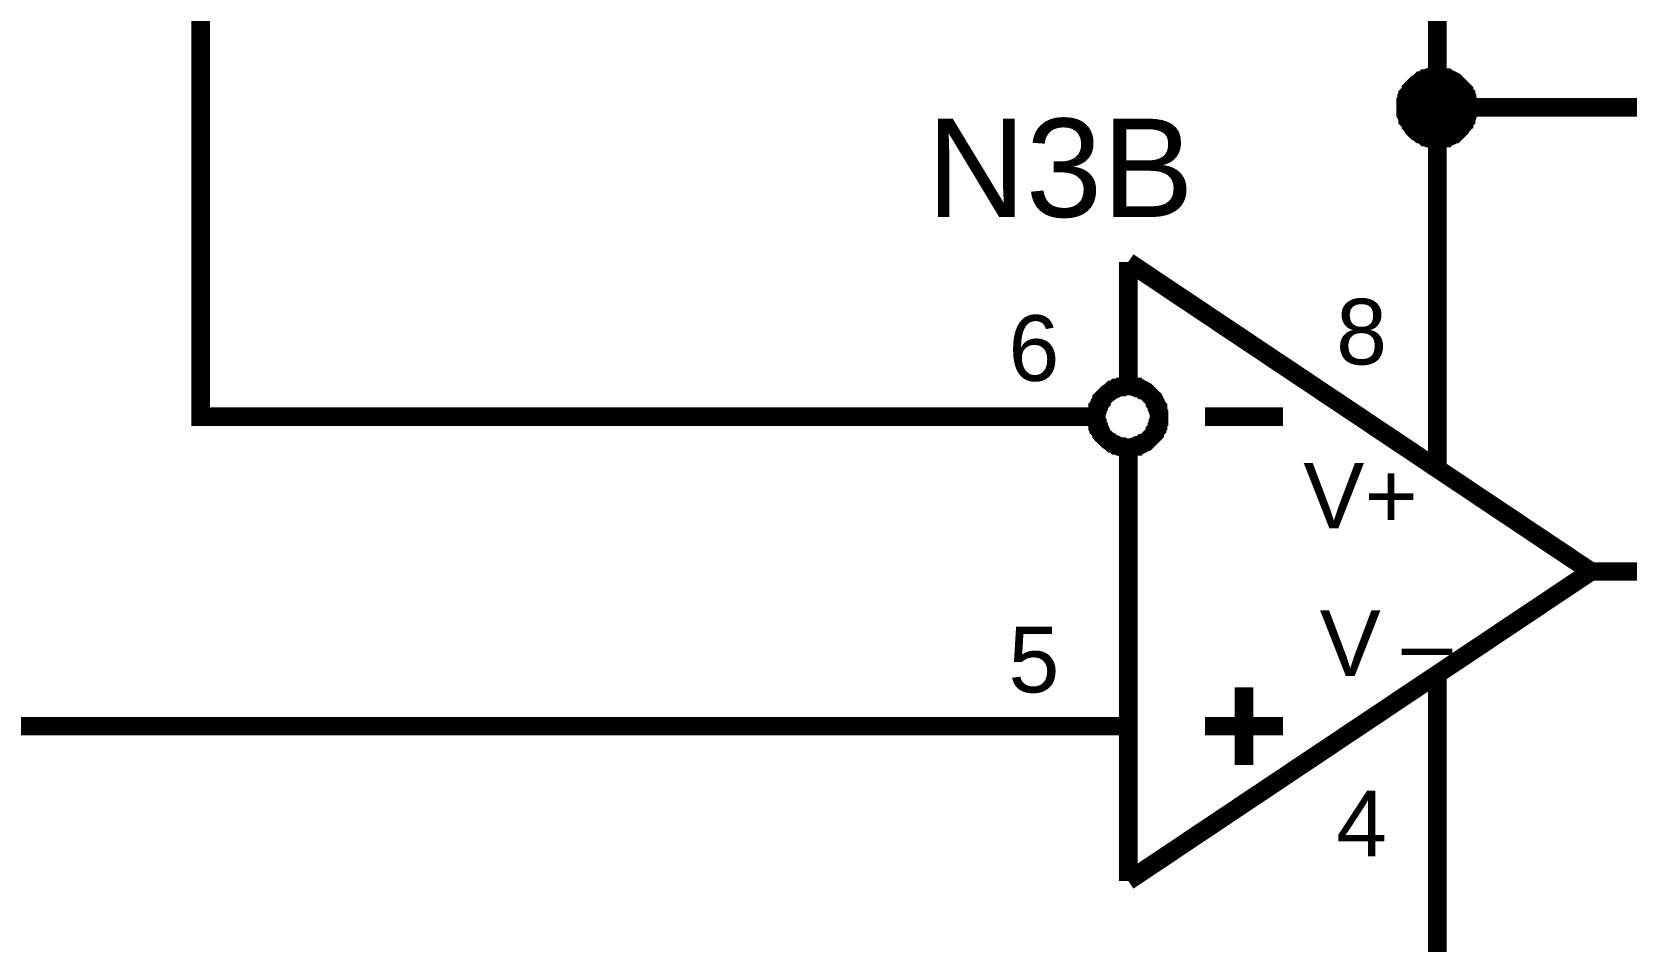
# Model space of a CAD drawing. Header units: millimetres. Extents: x -2024 to 917, y -725 to 13.
# Drawn here: x -1881.66 to -1855.88, y -325.14 to -310.44 of the extents above; entities that cross this region are included whole.
import ezdxf

# ---------------------------------------------------------------- set-up
doc = ezdxf.new("R2010")
doc.units = ezdxf.units.MM
doc.styles.get("Standard").update_dxf_attribs({"font": 'arial.ttf'})

msp = doc.modelspace()

# ---------------------------------------------------------------- linework, layer by layer
at = {"color": 7}
for points, const_width in [([(-1858.934, -271.671), (-1858.934, -311.661), (-1858.934, -314.161)], 0.3), ([(-1866.431, -316.662), (-1878.928, -316.662), (-1878.928, -301.659), (-1876.428, -301.659)], 0.3), ([(-1859.447, -311.661), (-1859.447, -311.628), (-1859.447, -311.611), (-1859.447, -311.578), (-1859.43, -311.562), (-1859.43, -311.528), (-1859.43, -311.512), (-1859.414, -311.495), (-1859.414, -311.462), (-1859.397, -311.446), (-1859.381, -311.429), (-1859.364, -311.396), (-1859.364, -311.379), (-1859.348, -311.363), (-1859.331, -311.346), (-1859.314, -311.33), (-1859.298, -311.313), (-1859.281, -311.297), (-1859.265, -311.28), (-1859.232, -311.263), (-1859.215, -311.247), (-1859.199, -311.23), (-1859.182, -311.23), (-1859.149, -311.214), (-1859.132, -311.197), (-1859.116, -311.197), (-1859.083, -311.181), (-1859.066, -311.181), (-1859.033, -311.181), (-1859.017, -311.164), (-1858.983, -311.164), (-1858.967, -311.164), (-1858.934, -311.164)], 0.3), ([(-1859.447, -311.661), (-1859.447, -311.628), (-1859.447, -311.611), (-1859.447, -311.578), (-1859.43, -311.562), (-1859.43, -311.528), (-1859.43, -311.512), (-1859.414, -311.495), (-1859.414, -311.462), (-1859.397, -311.446), (-1859.381, -311.429), (-1859.364, -311.396), (-1859.364, -311.379), (-1859.348, -311.363), (-1859.331, -311.346), (-1859.314, -311.33), (-1859.298, -311.313), (-1859.281, -311.297), (-1859.265, -311.28), (-1859.232, -311.263), (-1859.215, -311.247), (-1859.199, -311.23), (-1859.182, -311.23), (-1859.149, -311.214), (-1859.132, -311.197), (-1859.116, -311.197), (-1859.083, -311.181), (-1859.066, -311.181), (-1859.033, -311.181), (-1859.017, -311.164), (-1858.983, -311.164), (-1858.967, -311.164), (-1858.934, -311.164)], 0.3), ([(-1859.447, -311.661), (-1859.447, -311.628), (-1859.447, -311.611), (-1859.447, -311.578), (-1859.43, -311.562), (-1859.43, -311.528), (-1859.43, -311.512), (-1859.414, -311.495), (-1859.414, -311.462), (-1859.397, -311.446), (-1859.381, -311.429), (-1859.364, -311.396), (-1859.364, -311.379), (-1859.348, -311.363), (-1859.331, -311.346), (-1859.314, -311.33), (-1859.298, -311.313), (-1859.281, -311.297), (-1859.265, -311.28), (-1859.232, -311.263), (-1859.215, -311.247), (-1859.199, -311.23), (-1859.182, -311.23), (-1859.149, -311.214), (-1859.132, -311.197), (-1859.116, -311.197), (-1859.083, -311.181), (-1859.066, -311.181), (-1859.033, -311.181), (-1859.017, -311.164), (-1858.983, -311.164), (-1858.967, -311.164), (-1858.934, -311.164)], 0.3), ([(-1859.447, -311.661), (-1859.447, -311.628), (-1859.447, -311.611), (-1859.447, -311.578), (-1859.43, -311.562), (-1859.43, -311.528), (-1859.43, -311.512), (-1859.414, -311.495), (-1859.414, -311.462), (-1859.397, -311.446), (-1859.381, -311.429), (-1859.364, -311.396), (-1859.364, -311.379), (-1859.348, -311.363), (-1859.331, -311.346), (-1859.314, -311.33), (-1859.298, -311.313), (-1859.281, -311.297), (-1859.265, -311.28), (-1859.232, -311.263), (-1859.215, -311.247), (-1859.199, -311.23), (-1859.182, -311.23), (-1859.149, -311.214), (-1859.132, -311.197), (-1859.116, -311.197), (-1859.083, -311.181), (-1859.066, -311.181), (-1859.033, -311.181), (-1859.017, -311.164), (-1858.983, -311.164), (-1858.967, -311.164), (-1858.934, -311.164)], 0.3), ([(-1858.934, -311.164), (-1858.934, -311.164)], 0.3), ([(-1858.934, -311.164), (-1858.917, -311.164), (-1858.884, -311.164), (-1858.868, -311.164), (-1858.835, -311.181), (-1858.818, -311.181), (-1858.785, -311.181), (-1858.768, -311.197), (-1858.752, -311.197), (-1858.719, -311.214), (-1858.702, -311.23), (-1858.686, -311.23), (-1858.652, -311.247), (-1858.636, -311.263), (-1858.619, -311.28), (-1858.603, -311.297), (-1858.586, -311.313), (-1858.57, -311.33), (-1858.553, -311.346), (-1858.537, -311.363), (-1858.52, -311.379), (-1858.503, -311.396), (-1858.503, -311.429), (-1858.487, -311.446), (-1858.47, -311.462), (-1858.47, -311.495), (-1858.454, -311.512), (-1858.454, -311.528), (-1858.454, -311.562), (-1858.437, -311.578), (-1858.437, -311.611), (-1858.437, -311.628), (-1858.437, -311.661)], 0.3), ([(-1858.934, -311.164), (-1858.934, -311.164)], 0.3), ([(-1858.934, -311.164), (-1858.917, -311.164), (-1858.884, -311.164), (-1858.868, -311.164), (-1858.835, -311.181), (-1858.818, -311.181), (-1858.785, -311.181), (-1858.768, -311.197), (-1858.752, -311.197), (-1858.719, -311.214), (-1858.702, -311.23), (-1858.686, -311.23), (-1858.652, -311.247), (-1858.636, -311.263), (-1858.619, -311.28), (-1858.603, -311.297), (-1858.586, -311.313), (-1858.57, -311.33), (-1858.553, -311.346), (-1858.537, -311.363), (-1858.52, -311.379), (-1858.503, -311.396), (-1858.503, -311.429), (-1858.487, -311.446), (-1858.47, -311.462), (-1858.47, -311.495), (-1858.454, -311.512), (-1858.454, -311.528), (-1858.454, -311.562), (-1858.437, -311.578), (-1858.437, -311.611), (-1858.437, -311.628), (-1858.437, -311.661)], 0.3), ([(-1858.934, -311.164), (-1858.934, -311.164)], 0.3), ([(-1858.934, -311.164), (-1858.917, -311.164), (-1858.884, -311.164), (-1858.868, -311.164), (-1858.835, -311.181), (-1858.818, -311.181), (-1858.785, -311.181), (-1858.768, -311.197), (-1858.752, -311.197), (-1858.719, -311.214), (-1858.702, -311.23), (-1858.686, -311.23), (-1858.652, -311.247), (-1858.636, -311.263), (-1858.619, -311.28), (-1858.603, -311.297), (-1858.586, -311.313), (-1858.57, -311.33), (-1858.553, -311.346), (-1858.537, -311.363), (-1858.52, -311.379), (-1858.503, -311.396), (-1858.503, -311.429), (-1858.487, -311.446), (-1858.47, -311.462), (-1858.47, -311.495), (-1858.454, -311.512), (-1858.454, -311.528), (-1858.454, -311.562), (-1858.437, -311.578), (-1858.437, -311.611), (-1858.437, -311.628), (-1858.437, -311.661)], 0.3), ([(-1858.934, -311.164), (-1858.934, -311.164)], 0.3), ([(-1858.934, -311.164), (-1858.917, -311.164), (-1858.884, -311.164), (-1858.868, -311.164), (-1858.835, -311.181), (-1858.818, -311.181), (-1858.785, -311.181), (-1858.768, -311.197), (-1858.752, -311.197), (-1858.719, -311.214), (-1858.702, -311.23), (-1858.686, -311.23), (-1858.652, -311.247), (-1858.636, -311.263), (-1858.619, -311.28), (-1858.603, -311.297), (-1858.586, -311.313), (-1858.57, -311.33), (-1858.553, -311.346), (-1858.537, -311.363), (-1858.52, -311.379), (-1858.503, -311.396), (-1858.503, -311.429), (-1858.487, -311.446), (-1858.47, -311.462), (-1858.47, -311.495), (-1858.454, -311.512), (-1858.454, -311.528), (-1858.454, -311.562), (-1858.437, -311.578), (-1858.437, -311.611), (-1858.437, -311.628), (-1858.437, -311.661)], 0.3), ([(-1859.447, -311.661), (-1859.447, -311.628), (-1859.447, -311.611), (-1859.447, -311.578), (-1859.43, -311.562), (-1859.43, -311.528), (-1859.43, -311.512), (-1859.414, -311.495), (-1859.414, -311.462), (-1859.397, -311.446), (-1859.381, -311.429), (-1859.364, -311.396), (-1859.364, -311.379), (-1859.348, -311.363), (-1859.331, -311.346), (-1859.314, -311.33), (-1859.298, -311.313), (-1859.281, -311.297), (-1859.265, -311.28), (-1859.232, -311.263), (-1859.215, -311.247), (-1859.199, -311.23), (-1859.182, -311.23), (-1859.149, -311.214), (-1859.132, -311.197), (-1859.116, -311.197), (-1859.083, -311.181), (-1859.066, -311.181), (-1859.033, -311.181), (-1859.017, -311.164), (-1858.983, -311.164), (-1858.967, -311.164), (-1858.934, -311.164)], 0.0991), ([(-1859.447, -311.661), (-1859.447, -311.628), (-1859.447, -311.611), (-1859.447, -311.578), (-1859.43, -311.562), (-1859.43, -311.528), (-1859.43, -311.512), (-1859.414, -311.495), (-1859.414, -311.462), (-1859.397, -311.446), (-1859.381, -311.429), (-1859.364, -311.396), (-1859.364, -311.379), (-1859.348, -311.363), (-1859.331, -311.346), (-1859.314, -311.33), (-1859.298, -311.313), (-1859.281, -311.297), (-1859.265, -311.28), (-1859.232, -311.263), (-1859.215, -311.247), (-1859.199, -311.23), (-1859.182, -311.23), (-1859.149, -311.214), (-1859.132, -311.197), (-1859.116, -311.197), (-1859.083, -311.181), (-1859.066, -311.181), (-1859.033, -311.181), (-1859.017, -311.164), (-1858.983, -311.164), (-1858.967, -311.164), (-1858.934, -311.164)], 0.0991), ([(-1859.447, -311.661), (-1859.447, -311.628), (-1859.447, -311.611), (-1859.447, -311.578), (-1859.43, -311.562), (-1859.43, -311.528), (-1859.43, -311.512), (-1859.414, -311.495), (-1859.414, -311.462), (-1859.397, -311.446), (-1859.381, -311.429), (-1859.364, -311.396), (-1859.364, -311.379), (-1859.348, -311.363), (-1859.331, -311.346), (-1859.314, -311.33), (-1859.298, -311.313), (-1859.281, -311.297), (-1859.265, -311.28), (-1859.232, -311.263), (-1859.215, -311.247), (-1859.199, -311.23), (-1859.182, -311.23), (-1859.149, -311.214), (-1859.132, -311.197), (-1859.116, -311.197), (-1859.083, -311.181), (-1859.066, -311.181), (-1859.033, -311.181), (-1859.017, -311.164), (-1858.983, -311.164), (-1858.967, -311.164), (-1858.934, -311.164)], 0.0991), ([(-1859.447, -311.661), (-1859.447, -311.628), (-1859.447, -311.611), (-1859.447, -311.578), (-1859.43, -311.562), (-1859.43, -311.528), (-1859.43, -311.512), (-1859.414, -311.495), (-1859.414, -311.462), (-1859.397, -311.446), (-1859.381, -311.429), (-1859.364, -311.396), (-1859.364, -311.379), (-1859.348, -311.363), (-1859.331, -311.346), (-1859.314, -311.33), (-1859.298, -311.313), (-1859.281, -311.297), (-1859.265, -311.28), (-1859.232, -311.263), (-1859.215, -311.247), (-1859.199, -311.23), (-1859.182, -311.23), (-1859.149, -311.214), (-1859.132, -311.197), (-1859.116, -311.197), (-1859.083, -311.181), (-1859.066, -311.181), (-1859.033, -311.181), (-1859.017, -311.164), (-1858.983, -311.164), (-1858.967, -311.164), (-1858.934, -311.164)], 0.0991), ([(-1858.934, -311.164), (-1858.934, -311.164)], 0.0991), ([(-1858.934, -311.164), (-1858.917, -311.164), (-1858.884, -311.164), (-1858.868, -311.164), (-1858.835, -311.181), (-1858.818, -311.181), (-1858.785, -311.181), (-1858.768, -311.197), (-1858.752, -311.197), (-1858.719, -311.214), (-1858.702, -311.23), (-1858.686, -311.23), (-1858.652, -311.247), (-1858.636, -311.263), (-1858.619, -311.28), (-1858.603, -311.297), (-1858.586, -311.313), (-1858.57, -311.33), (-1858.553, -311.346), (-1858.537, -311.363), (-1858.52, -311.379), (-1858.503, -311.396), (-1858.503, -311.429), (-1858.487, -311.446), (-1858.47, -311.462), (-1858.47, -311.495), (-1858.454, -311.512), (-1858.454, -311.528), (-1858.454, -311.562), (-1858.437, -311.578), (-1858.437, -311.611), (-1858.437, -311.628), (-1858.437, -311.661)], 0.0991), ([(-1858.934, -311.164), (-1858.934, -311.164)], 0.0991), ([(-1858.934, -311.164), (-1858.917, -311.164), (-1858.884, -311.164), (-1858.868, -311.164), (-1858.835, -311.181), (-1858.818, -311.181), (-1858.785, -311.181), (-1858.768, -311.197), (-1858.752, -311.197), (-1858.719, -311.214), (-1858.702, -311.23), (-1858.686, -311.23), (-1858.652, -311.247), (-1858.636, -311.263), (-1858.619, -311.28), (-1858.603, -311.297), (-1858.586, -311.313), (-1858.57, -311.33), (-1858.553, -311.346), (-1858.537, -311.363), (-1858.52, -311.379), (-1858.503, -311.396), (-1858.503, -311.429), (-1858.487, -311.446), (-1858.47, -311.462), (-1858.47, -311.495), (-1858.454, -311.512), (-1858.454, -311.528), (-1858.454, -311.562), (-1858.437, -311.578), (-1858.437, -311.611), (-1858.437, -311.628), (-1858.437, -311.661)], 0.0991), ([(-1858.934, -311.164), (-1858.934, -311.164)], 0.0991), ([(-1858.934, -311.164), (-1858.917, -311.164), (-1858.884, -311.164), (-1858.868, -311.164), (-1858.835, -311.181), (-1858.818, -311.181), (-1858.785, -311.181), (-1858.768, -311.197), (-1858.752, -311.197), (-1858.719, -311.214), (-1858.702, -311.23), (-1858.686, -311.23), (-1858.652, -311.247), (-1858.636, -311.263), (-1858.619, -311.28), (-1858.603, -311.297), (-1858.586, -311.313), (-1858.57, -311.33), (-1858.553, -311.346), (-1858.537, -311.363), (-1858.52, -311.379), (-1858.503, -311.396), (-1858.503, -311.429), (-1858.487, -311.446), (-1858.47, -311.462), (-1858.47, -311.495), (-1858.454, -311.512), (-1858.454, -311.528), (-1858.454, -311.562), (-1858.437, -311.578), (-1858.437, -311.611), (-1858.437, -311.628), (-1858.437, -311.661)], 0.0991), ([(-1858.934, -311.164), (-1858.934, -311.164)], 0.0991), ([(-1858.934, -311.164), (-1858.917, -311.164), (-1858.884, -311.164), (-1858.868, -311.164), (-1858.835, -311.181), (-1858.818, -311.181), (-1858.785, -311.181), (-1858.768, -311.197), (-1858.752, -311.197), (-1858.719, -311.214), (-1858.702, -311.23), (-1858.686, -311.23), (-1858.652, -311.247), (-1858.636, -311.263), (-1858.619, -311.28), (-1858.603, -311.297), (-1858.586, -311.313), (-1858.57, -311.33), (-1858.553, -311.346), (-1858.537, -311.363), (-1858.52, -311.379), (-1858.503, -311.396), (-1858.503, -311.429), (-1858.487, -311.446), (-1858.47, -311.462), (-1858.47, -311.495), (-1858.454, -311.512), (-1858.454, -311.528), (-1858.454, -311.562), (-1858.437, -311.578), (-1858.437, -311.611), (-1858.437, -311.628), (-1858.437, -311.661)], 0.0991), ([(-1858.934, -312.174), (-1858.967, -312.174), (-1858.983, -312.174), (-1859.017, -312.174), (-1859.033, -312.158), (-1859.066, -312.158), (-1859.083, -312.158), (-1859.116, -312.141), (-1859.132, -312.141), (-1859.149, -312.125), (-1859.182, -312.108), (-1859.199, -312.091), (-1859.215, -312.091), (-1859.232, -312.075), (-1859.265, -312.058), (-1859.281, -312.042), (-1859.298, -312.025), (-1859.314, -312.009), (-1859.331, -311.992), (-1859.348, -311.959), (-1859.364, -311.942), (-1859.364, -311.926), (-1859.381, -311.909), (-1859.397, -311.876), (-1859.414, -311.86), (-1859.414, -311.843), (-1859.43, -311.81), (-1859.43, -311.793), (-1859.43, -311.76), (-1859.447, -311.744), (-1859.447, -311.711), (-1859.447, -311.694), (-1859.447, -311.661)], 0.3), ([(-1859.447, -311.661), (-1859.447, -311.661)], 0.3), ([(-1858.934, -312.174), (-1858.967, -312.174), (-1858.983, -312.174), (-1859.017, -312.174), (-1859.033, -312.158), (-1859.066, -312.158), (-1859.083, -312.158), (-1859.116, -312.141), (-1859.132, -312.141), (-1859.149, -312.125), (-1859.182, -312.108), (-1859.199, -312.091), (-1859.215, -312.091), (-1859.232, -312.075), (-1859.265, -312.058), (-1859.281, -312.042), (-1859.298, -312.025), (-1859.314, -312.009), (-1859.331, -311.992), (-1859.348, -311.959), (-1859.364, -311.942), (-1859.364, -311.926), (-1859.381, -311.909), (-1859.397, -311.876), (-1859.414, -311.86), (-1859.414, -311.843), (-1859.43, -311.81), (-1859.43, -311.793), (-1859.43, -311.76), (-1859.447, -311.744), (-1859.447, -311.711), (-1859.447, -311.694), (-1859.447, -311.661)], 0.3), ([(-1859.447, -311.661), (-1859.447, -311.661)], 0.3), ([(-1858.934, -312.174), (-1858.967, -312.174), (-1858.983, -312.174), (-1859.017, -312.174), (-1859.033, -312.158), (-1859.066, -312.158), (-1859.083, -312.158), (-1859.116, -312.141), (-1859.132, -312.141), (-1859.149, -312.125), (-1859.182, -312.108), (-1859.199, -312.091), (-1859.215, -312.091), (-1859.232, -312.075), (-1859.265, -312.058), (-1859.281, -312.042), (-1859.298, -312.025), (-1859.314, -312.009), (-1859.331, -311.992), (-1859.348, -311.959), (-1859.364, -311.942), (-1859.364, -311.926), (-1859.381, -311.909), (-1859.397, -311.876), (-1859.414, -311.86), (-1859.414, -311.843), (-1859.43, -311.81), (-1859.43, -311.793), (-1859.43, -311.76), (-1859.447, -311.744), (-1859.447, -311.711), (-1859.447, -311.694), (-1859.447, -311.661)], 0.3), ([(-1859.447, -311.661), (-1859.447, -311.661)], 0.3), ([(-1858.934, -312.174), (-1858.967, -312.174), (-1858.983, -312.174), (-1859.017, -312.174), (-1859.033, -312.158), (-1859.066, -312.158), (-1859.083, -312.158), (-1859.116, -312.141), (-1859.132, -312.141), (-1859.149, -312.125), (-1859.182, -312.108), (-1859.199, -312.091), (-1859.215, -312.091), (-1859.232, -312.075), (-1859.265, -312.058), (-1859.281, -312.042), (-1859.298, -312.025), (-1859.314, -312.009), (-1859.331, -311.992), (-1859.348, -311.959), (-1859.364, -311.942), (-1859.364, -311.926), (-1859.381, -311.909), (-1859.397, -311.876), (-1859.414, -311.86), (-1859.414, -311.843), (-1859.43, -311.81), (-1859.43, -311.793), (-1859.43, -311.76), (-1859.447, -311.744), (-1859.447, -311.711), (-1859.447, -311.694), (-1859.447, -311.661)], 0.3), ([(-1859.447, -311.661), (-1859.447, -311.661)], 0.3), ([(-1858.934, -312.174), (-1858.967, -312.174), (-1858.983, -312.174), (-1859.017, -312.174), (-1859.033, -312.158), (-1859.066, -312.158), (-1859.083, -312.158), (-1859.116, -312.141), (-1859.132, -312.141), (-1859.149, -312.125), (-1859.182, -312.108), (-1859.199, -312.091), (-1859.215, -312.091), (-1859.232, -312.075), (-1859.265, -312.058), (-1859.281, -312.042), (-1859.298, -312.025), (-1859.314, -312.009), (-1859.331, -311.992), (-1859.348, -311.959), (-1859.364, -311.942), (-1859.364, -311.926), (-1859.381, -311.909), (-1859.397, -311.876), (-1859.414, -311.86), (-1859.414, -311.843), (-1859.43, -311.81), (-1859.43, -311.793), (-1859.43, -311.76), (-1859.447, -311.744), (-1859.447, -311.711), (-1859.447, -311.694), (-1859.447, -311.661)], 0.0991), ([(-1859.447, -311.661), (-1859.447, -311.661)], 0.0991), ([(-1858.934, -312.174), (-1858.967, -312.174), (-1858.983, -312.174), (-1859.017, -312.174), (-1859.033, -312.158), (-1859.066, -312.158), (-1859.083, -312.158), (-1859.116, -312.141), (-1859.132, -312.141), (-1859.149, -312.125), (-1859.182, -312.108), (-1859.199, -312.091), (-1859.215, -312.091), (-1859.232, -312.075), (-1859.265, -312.058), (-1859.281, -312.042), (-1859.298, -312.025), (-1859.314, -312.009), (-1859.331, -311.992), (-1859.348, -311.959), (-1859.364, -311.942), (-1859.364, -311.926), (-1859.381, -311.909), (-1859.397, -311.876), (-1859.414, -311.86), (-1859.414, -311.843), (-1859.43, -311.81), (-1859.43, -311.793), (-1859.43, -311.76), (-1859.447, -311.744), (-1859.447, -311.711), (-1859.447, -311.694), (-1859.447, -311.661)], 0.0991), ([(-1859.447, -311.661), (-1859.447, -311.661)], 0.0991), ([(-1858.934, -312.174), (-1858.967, -312.174), (-1858.983, -312.174), (-1859.017, -312.174), (-1859.033, -312.158), (-1859.066, -312.158), (-1859.083, -312.158), (-1859.116, -312.141), (-1859.132, -312.141), (-1859.149, -312.125), (-1859.182, -312.108), (-1859.199, -312.091), (-1859.215, -312.091), (-1859.232, -312.075), (-1859.265, -312.058), (-1859.281, -312.042), (-1859.298, -312.025), (-1859.314, -312.009), (-1859.331, -311.992), (-1859.348, -311.959), (-1859.364, -311.942), (-1859.364, -311.926), (-1859.381, -311.909), (-1859.397, -311.876), (-1859.414, -311.86), (-1859.414, -311.843), (-1859.43, -311.81), (-1859.43, -311.793), (-1859.43, -311.76), (-1859.447, -311.744), (-1859.447, -311.711), (-1859.447, -311.694), (-1859.447, -311.661)], 0.0991), ([(-1859.447, -311.661), (-1859.447, -311.661)], 0.0991), ([(-1858.934, -312.174), (-1858.967, -312.174), (-1858.983, -312.174), (-1859.017, -312.174), (-1859.033, -312.158), (-1859.066, -312.158), (-1859.083, -312.158), (-1859.116, -312.141), (-1859.132, -312.141), (-1859.149, -312.125), (-1859.182, -312.108), (-1859.199, -312.091), (-1859.215, -312.091), (-1859.232, -312.075), (-1859.265, -312.058), (-1859.281, -312.042), (-1859.298, -312.025), (-1859.314, -312.009), (-1859.331, -311.992), (-1859.348, -311.959), (-1859.364, -311.942), (-1859.364, -311.926), (-1859.381, -311.909), (-1859.397, -311.876), (-1859.414, -311.86), (-1859.414, -311.843), (-1859.43, -311.81), (-1859.43, -311.793), (-1859.43, -311.76), (-1859.447, -311.744), (-1859.447, -311.711), (-1859.447, -311.694), (-1859.447, -311.661)], 0.0991), ([(-1859.447, -311.661), (-1859.447, -311.661)], 0.0991), ([(-1858.934, -311.661), (-1848.954, -311.661), (-1848.954, -324.163)], 0.3), ([(-1858.437, -311.661), (-1858.437, -311.694), (-1858.437, -311.711), (-1858.437, -311.744), (-1858.454, -311.76), (-1858.454, -311.793), (-1858.454, -311.81), (-1858.47, -311.843), (-1858.47, -311.86), (-1858.487, -311.876), (-1858.503, -311.909), (-1858.503, -311.926), (-1858.52, -311.942), (-1858.537, -311.959), (-1858.553, -311.992), (-1858.57, -312.009), (-1858.586, -312.025), (-1858.603, -312.042), (-1858.619, -312.058), (-1858.636, -312.075), (-1858.652, -312.091), (-1858.686, -312.091), (-1858.702, -312.108), (-1858.719, -312.125), (-1858.752, -312.141), (-1858.768, -312.141), (-1858.785, -312.158), (-1858.818, -312.158), (-1858.835, -312.158), (-1858.868, -312.174), (-1858.884, -312.174), (-1858.917, -312.174), (-1858.934, -312.174)], 0.3), ([(-1858.437, -311.661), (-1858.437, -311.694), (-1858.437, -311.711), (-1858.437, -311.744), (-1858.454, -311.76), (-1858.454, -311.793), (-1858.454, -311.81), (-1858.47, -311.843), (-1858.47, -311.86), (-1858.487, -311.876), (-1858.503, -311.909), (-1858.503, -311.926), (-1858.52, -311.942), (-1858.537, -311.959), (-1858.553, -311.992), (-1858.57, -312.009), (-1858.586, -312.025), (-1858.603, -312.042), (-1858.619, -312.058), (-1858.636, -312.075), (-1858.652, -312.091), (-1858.686, -312.091), (-1858.702, -312.108), (-1858.719, -312.125), (-1858.752, -312.141), (-1858.768, -312.141), (-1858.785, -312.158), (-1858.818, -312.158), (-1858.835, -312.158), (-1858.868, -312.174), (-1858.884, -312.174), (-1858.917, -312.174), (-1858.934, -312.174)], 0.3), ([(-1858.437, -311.661), (-1858.437, -311.694), (-1858.437, -311.711), (-1858.437, -311.744), (-1858.454, -311.76), (-1858.454, -311.793), (-1858.454, -311.81), (-1858.47, -311.843), (-1858.47, -311.86), (-1858.487, -311.876), (-1858.503, -311.909), (-1858.503, -311.926), (-1858.52, -311.942), (-1858.537, -311.959), (-1858.553, -311.992), (-1858.57, -312.009), (-1858.586, -312.025), (-1858.603, -312.042), (-1858.619, -312.058), (-1858.636, -312.075), (-1858.652, -312.091), (-1858.686, -312.091), (-1858.702, -312.108), (-1858.719, -312.125), (-1858.752, -312.141), (-1858.768, -312.141), (-1858.785, -312.158), (-1858.818, -312.158), (-1858.835, -312.158), (-1858.868, -312.174), (-1858.884, -312.174), (-1858.917, -312.174), (-1858.934, -312.174)], 0.3), ([(-1858.437, -311.661), (-1858.437, -311.694), (-1858.437, -311.711), (-1858.437, -311.744), (-1858.454, -311.76), (-1858.454, -311.793), (-1858.454, -311.81), (-1858.47, -311.843), (-1858.47, -311.86), (-1858.487, -311.876), (-1858.503, -311.909), (-1858.503, -311.926), (-1858.52, -311.942), (-1858.537, -311.959), (-1858.553, -311.992), (-1858.57, -312.009), (-1858.586, -312.025), (-1858.603, -312.042), (-1858.619, -312.058), (-1858.636, -312.075), (-1858.652, -312.091), (-1858.686, -312.091), (-1858.702, -312.108), (-1858.719, -312.125), (-1858.752, -312.141), (-1858.768, -312.141), (-1858.785, -312.158), (-1858.818, -312.158), (-1858.835, -312.158), (-1858.868, -312.174), (-1858.884, -312.174), (-1858.917, -312.174), (-1858.934, -312.174)], 0.3), ([(-1858.437, -311.661), (-1858.437, -311.694), (-1858.437, -311.711), (-1858.437, -311.744), (-1858.454, -311.76), (-1858.454, -311.793), (-1858.454, -311.81), (-1858.47, -311.843), (-1858.47, -311.86), (-1858.487, -311.876), (-1858.503, -311.909), (-1858.503, -311.926), (-1858.52, -311.942), (-1858.537, -311.959), (-1858.553, -311.992), (-1858.57, -312.009), (-1858.586, -312.025), (-1858.603, -312.042), (-1858.619, -312.058), (-1858.636, -312.075), (-1858.652, -312.091), (-1858.686, -312.091), (-1858.702, -312.108), (-1858.719, -312.125), (-1858.752, -312.141), (-1858.768, -312.141), (-1858.785, -312.158), (-1858.818, -312.158), (-1858.835, -312.158), (-1858.868, -312.174), (-1858.884, -312.174), (-1858.917, -312.174), (-1858.934, -312.174)], 0.0991), ([(-1858.437, -311.661), (-1858.437, -311.694), (-1858.437, -311.711), (-1858.437, -311.744), (-1858.454, -311.76), (-1858.454, -311.793), (-1858.454, -311.81), (-1858.47, -311.843), (-1858.47, -311.86), (-1858.487, -311.876), (-1858.503, -311.909), (-1858.503, -311.926), (-1858.52, -311.942), (-1858.537, -311.959), (-1858.553, -311.992), (-1858.57, -312.009), (-1858.586, -312.025), (-1858.603, -312.042), (-1858.619, -312.058), (-1858.636, -312.075), (-1858.652, -312.091), (-1858.686, -312.091), (-1858.702, -312.108), (-1858.719, -312.125), (-1858.752, -312.141), (-1858.768, -312.141), (-1858.785, -312.158), (-1858.818, -312.158), (-1858.835, -312.158), (-1858.868, -312.174), (-1858.884, -312.174), (-1858.917, -312.174), (-1858.934, -312.174)], 0.0991), ([(-1858.437, -311.661), (-1858.437, -311.694), (-1858.437, -311.711), (-1858.437, -311.744), (-1858.454, -311.76), (-1858.454, -311.793), (-1858.454, -311.81), (-1858.47, -311.843), (-1858.47, -311.86), (-1858.487, -311.876), (-1858.503, -311.909), (-1858.503, -311.926), (-1858.52, -311.942), (-1858.537, -311.959), (-1858.553, -311.992), (-1858.57, -312.009), (-1858.586, -312.025), (-1858.603, -312.042), (-1858.619, -312.058), (-1858.636, -312.075), (-1858.652, -312.091), (-1858.686, -312.091), (-1858.702, -312.108), (-1858.719, -312.125), (-1858.752, -312.141), (-1858.768, -312.141), (-1858.785, -312.158), (-1858.818, -312.158), (-1858.835, -312.158), (-1858.868, -312.174), (-1858.884, -312.174), (-1858.917, -312.174), (-1858.934, -312.174)], 0.0991), ([(-1858.437, -311.661), (-1858.437, -311.694), (-1858.437, -311.711), (-1858.437, -311.744), (-1858.454, -311.76), (-1858.454, -311.793), (-1858.454, -311.81), (-1858.47, -311.843), (-1858.47, -311.86), (-1858.487, -311.876), (-1858.503, -311.909), (-1858.503, -311.926), (-1858.52, -311.942), (-1858.537, -311.959), (-1858.553, -311.992), (-1858.57, -312.009), (-1858.586, -312.025), (-1858.603, -312.042), (-1858.619, -312.058), (-1858.636, -312.075), (-1858.652, -312.091), (-1858.686, -312.091), (-1858.702, -312.108), (-1858.719, -312.125), (-1858.752, -312.141), (-1858.768, -312.141), (-1858.785, -312.158), (-1858.818, -312.158), (-1858.835, -312.158), (-1858.868, -312.174), (-1858.884, -312.174), (-1858.917, -312.174), (-1858.934, -312.174)], 0.0991), ([(-1858.437, -311.661), (-1858.437, -311.661), (-1858.437, -311.661), (-1858.437, -311.661), (-1858.437, -311.661), (-1858.437, -311.661), (-1858.437, -311.661), (-1858.437, -311.661), (-1858.437, -311.661), (-1858.437, -311.661), (-1858.437, -311.661), (-1858.437, -311.661), (-1858.437, -311.661), (-1858.437, -311.661), (-1858.437, -311.661), (-1858.437, -311.661), (-1858.437, -311.661), (-1858.437, -311.661), (-1858.437, -311.661), (-1858.437, -311.661), (-1858.437, -311.661), (-1858.437, -311.661), (-1858.437, -311.661), (-1858.437, -311.661), (-1858.437, -311.661), (-1858.437, -311.661), (-1858.437, -311.661), (-1858.437, -311.661), (-1858.437, -311.661), (-1858.437, -311.661), (-1858.437, -311.661), (-1858.437, -311.661), (-1858.437, -311.661)], 0.3), ([(-1858.437, -311.661), (-1858.437, -311.661)], 0.3), ([(-1858.437, -311.661), (-1858.437, -311.661), (-1858.437, -311.661), (-1858.437, -311.661), (-1858.437, -311.661), (-1858.437, -311.661), (-1858.437, -311.661), (-1858.437, -311.661), (-1858.437, -311.661), (-1858.437, -311.661), (-1858.437, -311.661), (-1858.437, -311.661), (-1858.437, -311.661), (-1858.437, -311.661), (-1858.437, -311.661), (-1858.437, -311.661), (-1858.437, -311.661), (-1858.437, -311.661), (-1858.437, -311.661), (-1858.437, -311.661), (-1858.437, -311.661), (-1858.437, -311.661), (-1858.437, -311.661), (-1858.437, -311.661), (-1858.437, -311.661), (-1858.437, -311.661), (-1858.437, -311.661), (-1858.437, -311.661), (-1858.437, -311.661), (-1858.437, -311.661), (-1858.437, -311.661), (-1858.437, -311.661), (-1858.437, -311.661)], 0.3), ([(-1858.437, -311.661), (-1858.437, -311.661)], 0.3), ([(-1858.437, -311.661), (-1858.437, -311.661), (-1858.437, -311.661), (-1858.437, -311.661), (-1858.437, -311.661), (-1858.437, -311.661), (-1858.437, -311.661), (-1858.437, -311.661), (-1858.437, -311.661), (-1858.437, -311.661), (-1858.437, -311.661), (-1858.437, -311.661), (-1858.437, -311.661), (-1858.437, -311.661), (-1858.437, -311.661), (-1858.437, -311.661), (-1858.437, -311.661), (-1858.437, -311.661), (-1858.437, -311.661), (-1858.437, -311.661), (-1858.437, -311.661), (-1858.437, -311.661), (-1858.437, -311.661), (-1858.437, -311.661), (-1858.437, -311.661), (-1858.437, -311.661), (-1858.437, -311.661), (-1858.437, -311.661), (-1858.437, -311.661), (-1858.437, -311.661), (-1858.437, -311.661), (-1858.437, -311.661), (-1858.437, -311.661)], 0.3), ([(-1858.437, -311.661), (-1858.437, -311.661)], 0.3), ([(-1858.437, -311.661), (-1858.437, -311.661), (-1858.437, -311.661), (-1858.437, -311.661), (-1858.437, -311.661), (-1858.437, -311.661), (-1858.437, -311.661), (-1858.437, -311.661), (-1858.437, -311.661), (-1858.437, -311.661), (-1858.437, -311.661), (-1858.437, -311.661), (-1858.437, -311.661), (-1858.437, -311.661), (-1858.437, -311.661), (-1858.437, -311.661), (-1858.437, -311.661), (-1858.437, -311.661), (-1858.437, -311.661), (-1858.437, -311.661), (-1858.437, -311.661), (-1858.437, -311.661), (-1858.437, -311.661), (-1858.437, -311.661), (-1858.437, -311.661), (-1858.437, -311.661), (-1858.437, -311.661), (-1858.437, -311.661), (-1858.437, -311.661), (-1858.437, -311.661), (-1858.437, -311.661), (-1858.437, -311.661), (-1858.437, -311.661)], 0.3), ([(-1858.437, -311.661), (-1858.437, -311.661)], 0.3), ([(-1858.437, -311.661), (-1858.437, -311.661), (-1858.437, -311.661), (-1858.437, -311.661), (-1858.437, -311.661), (-1858.437, -311.661), (-1858.437, -311.661), (-1858.437, -311.661), (-1858.437, -311.661), (-1858.437, -311.661), (-1858.437, -311.661), (-1858.437, -311.661), (-1858.437, -311.661), (-1858.437, -311.661), (-1858.437, -311.661), (-1858.437, -311.661), (-1858.437, -311.661), (-1858.437, -311.661), (-1858.437, -311.661), (-1858.437, -311.661), (-1858.437, -311.661), (-1858.437, -311.661), (-1858.437, -311.661), (-1858.437, -311.661), (-1858.437, -311.661), (-1858.437, -311.661), (-1858.437, -311.661), (-1858.437, -311.661), (-1858.437, -311.661), (-1858.437, -311.661), (-1858.437, -311.661), (-1858.437, -311.661), (-1858.437, -311.661)], 0.0991), ([(-1858.437, -311.661), (-1858.437, -311.661)], 0.0991), ([(-1858.437, -311.661), (-1858.437, -311.661), (-1858.437, -311.661), (-1858.437, -311.661), (-1858.437, -311.661), (-1858.437, -311.661), (-1858.437, -311.661), (-1858.437, -311.661), (-1858.437, -311.661), (-1858.437, -311.661), (-1858.437, -311.661), (-1858.437, -311.661), (-1858.437, -311.661), (-1858.437, -311.661), (-1858.437, -311.661), (-1858.437, -311.661), (-1858.437, -311.661), (-1858.437, -311.661), (-1858.437, -311.661), (-1858.437, -311.661), (-1858.437, -311.661), (-1858.437, -311.661), (-1858.437, -311.661), (-1858.437, -311.661), (-1858.437, -311.661), (-1858.437, -311.661), (-1858.437, -311.661), (-1858.437, -311.661), (-1858.437, -311.661), (-1858.437, -311.661), (-1858.437, -311.661), (-1858.437, -311.661), (-1858.437, -311.661)], 0.0991), ([(-1858.437, -311.661), (-1858.437, -311.661)], 0.0991), ([(-1858.437, -311.661), (-1858.437, -311.661), (-1858.437, -311.661), (-1858.437, -311.661), (-1858.437, -311.661), (-1858.437, -311.661), (-1858.437, -311.661), (-1858.437, -311.661), (-1858.437, -311.661), (-1858.437, -311.661), (-1858.437, -311.661), (-1858.437, -311.661), (-1858.437, -311.661), (-1858.437, -311.661), (-1858.437, -311.661), (-1858.437, -311.661), (-1858.437, -311.661), (-1858.437, -311.661), (-1858.437, -311.661), (-1858.437, -311.661), (-1858.437, -311.661), (-1858.437, -311.661), (-1858.437, -311.661), (-1858.437, -311.661), (-1858.437, -311.661), (-1858.437, -311.661), (-1858.437, -311.661), (-1858.437, -311.661), (-1858.437, -311.661), (-1858.437, -311.661), (-1858.437, -311.661), (-1858.437, -311.661), (-1858.437, -311.661)], 0.0991), ([(-1858.437, -311.661), (-1858.437, -311.661)], 0.0991), ([(-1858.437, -311.661), (-1858.437, -311.661), (-1858.437, -311.661), (-1858.437, -311.661), (-1858.437, -311.661), (-1858.437, -311.661), (-1858.437, -311.661), (-1858.437, -311.661), (-1858.437, -311.661), (-1858.437, -311.661), (-1858.437, -311.661), (-1858.437, -311.661), (-1858.437, -311.661), (-1858.437, -311.661), (-1858.437, -311.661), (-1858.437, -311.661), (-1858.437, -311.661), (-1858.437, -311.661), (-1858.437, -311.661), (-1858.437, -311.661), (-1858.437, -311.661), (-1858.437, -311.661), (-1858.437, -311.661), (-1858.437, -311.661), (-1858.437, -311.661), (-1858.437, -311.661), (-1858.437, -311.661), (-1858.437, -311.661), (-1858.437, -311.661), (-1858.437, -311.661), (-1858.437, -311.661), (-1858.437, -311.661), (-1858.437, -311.661)], 0.0991), ([(-1858.437, -311.661), (-1858.437, -311.661)], 0.0991), ([(-1863.932, -314.161), (-1863.932, -316.049)], 0.3), ([(-1863.932, -314.161), (-1856.451, -319.162)], 0.3), ([(-1858.934, -317.473), (-1858.934, -314.161)], 0.3), ([(-1864.445, -316.662), (-1864.445, -316.645), (-1864.445, -316.612), (-1864.445, -316.595), (-1864.429, -316.562), (-1864.429, -316.546), (-1864.429, -316.513), (-1864.412, -316.496), (-1864.412, -316.479), (-1864.396, -316.446), (-1864.379, -316.43), (-1864.363, -316.413), (-1864.363, -316.38), (-1864.346, -316.364), (-1864.329, -316.347), (-1864.313, -316.33), (-1864.296, -316.314), (-1864.28, -316.297), (-1864.263, -316.281), (-1864.23, -316.264), (-1864.214, -316.248), (-1864.197, -316.231), (-1864.181, -316.231), (-1864.147, -316.215), (-1864.131, -316.198), (-1864.114, -316.198), (-1864.081, -316.181), (-1864.065, -316.181), (-1864.032, -316.181), (-1864.015, -316.165), (-1863.982, -316.165), (-1863.965, -316.165), (-1863.932, -316.165)], 0.3), ([(-1863.932, -316.165), (-1863.965, -316.165), (-1863.982, -316.165), (-1864.015, -316.165), (-1864.032, -316.181), (-1864.065, -316.181), (-1864.081, -316.181), (-1864.114, -316.198), (-1864.131, -316.198), (-1864.147, -316.215), (-1864.181, -316.231), (-1864.197, -316.231), (-1864.214, -316.248), (-1864.23, -316.264), (-1864.263, -316.281), (-1864.28, -316.297), (-1864.296, -316.314), (-1864.313, -316.33), (-1864.329, -316.347), (-1864.346, -316.364), (-1864.363, -316.38), (-1864.363, -316.413), (-1864.379, -316.43), (-1864.396, -316.446), (-1864.412, -316.479), (-1864.412, -316.496), (-1864.429, -316.513), (-1864.429, -316.546), (-1864.429, -316.562), (-1864.445, -316.595), (-1864.445, -316.612), (-1864.445, -316.645), (-1864.445, -316.662)], 0.3), ([(-1863.932, -316.165), (-1863.916, -316.165), (-1863.883, -316.165), (-1863.866, -316.165), (-1863.833, -316.181), (-1863.816, -316.181), (-1863.783, -316.181), (-1863.767, -316.198), (-1863.75, -316.198), (-1863.717, -316.215), (-1863.701, -316.231), (-1863.684, -316.231), (-1863.651, -316.248), (-1863.634, -316.264), (-1863.618, -316.281), (-1863.601, -316.297), (-1863.585, -316.314), (-1863.568, -316.33), (-1863.552, -316.347), (-1863.535, -316.364), (-1863.518, -316.38), (-1863.502, -316.413), (-1863.502, -316.43), (-1863.485, -316.446), (-1863.469, -316.479), (-1863.469, -316.496), (-1863.452, -316.513), (-1863.452, -316.546), (-1863.452, -316.562), (-1863.436, -316.595), (-1863.436, -316.612), (-1863.436, -316.645), (-1863.436, -316.662)], 0.3), ([(-1863.436, -316.662), (-1863.436, -316.645), (-1863.436, -316.612), (-1863.436, -316.595), (-1863.452, -316.562), (-1863.452, -316.546), (-1863.452, -316.513), (-1863.469, -316.496), (-1863.469, -316.479), (-1863.485, -316.446), (-1863.502, -316.43), (-1863.502, -316.413), (-1863.518, -316.38), (-1863.535, -316.364), (-1863.552, -316.347), (-1863.568, -316.33), (-1863.585, -316.314), (-1863.601, -316.297), (-1863.618, -316.281), (-1863.634, -316.264), (-1863.651, -316.248), (-1863.684, -316.231), (-1863.701, -316.231), (-1863.717, -316.215), (-1863.75, -316.198), (-1863.767, -316.198), (-1863.783, -316.181), (-1863.816, -316.181), (-1863.833, -316.181), (-1863.866, -316.165), (-1863.883, -316.165), (-1863.916, -316.165), (-1863.932, -316.165)], 0.3), ([(-1864.445, -316.662), (-1866.431, -316.662)], 0.3), ([(-1863.932, -317.158), (-1863.965, -317.158), (-1863.982, -317.158), (-1864.015, -317.158), (-1864.032, -317.142), (-1864.065, -317.142), (-1864.081, -317.142), (-1864.114, -317.125), (-1864.131, -317.125), (-1864.147, -317.109), (-1864.181, -317.092), (-1864.197, -317.092), (-1864.214, -317.076), (-1864.23, -317.059), (-1864.263, -317.042), (-1864.28, -317.026), (-1864.296, -317.009), (-1864.313, -316.993), (-1864.329, -316.976), (-1864.346, -316.96), (-1864.363, -316.943), (-1864.363, -316.927), (-1864.379, -316.893), (-1864.396, -316.877), (-1864.412, -316.86), (-1864.412, -316.827), (-1864.429, -316.811), (-1864.429, -316.794), (-1864.429, -316.761), (-1864.445, -316.744), (-1864.445, -316.711), (-1864.445, -316.695), (-1864.445, -316.662)], 0.3), ([(-1864.445, -316.662), (-1864.445, -316.662)], 0.3), ([(-1864.445, -316.662), (-1864.445, -316.695), (-1864.445, -316.711), (-1864.445, -316.744), (-1864.429, -316.761), (-1864.429, -316.794), (-1864.429, -316.811), (-1864.412, -316.827), (-1864.412, -316.86), (-1864.396, -316.877), (-1864.379, -316.893), (-1864.363, -316.927), (-1864.363, -316.943), (-1864.346, -316.96), (-1864.329, -316.976), (-1864.313, -316.993), (-1864.296, -317.009), (-1864.28, -317.026), (-1864.263, -317.042), (-1864.23, -317.059), (-1864.214, -317.076), (-1864.197, -317.092), (-1864.181, -317.092), (-1864.147, -317.109), (-1864.131, -317.125), (-1864.114, -317.125), (-1864.081, -317.142), (-1864.065, -317.142), (-1864.032, -317.142), (-1864.015, -317.158), (-1863.982, -317.158), (-1863.965, -317.158), (-1863.932, -317.158)], 0.3), ([(-1863.436, -316.662), (-1863.436, -316.695), (-1863.436, -316.711), (-1863.436, -316.744), (-1863.452, -316.761), (-1863.452, -316.794), (-1863.452, -316.811), (-1863.469, -316.827), (-1863.469, -316.86), (-1863.485, -316.877), (-1863.502, -316.893), (-1863.502, -316.927), (-1863.518, -316.943), (-1863.535, -316.96), (-1863.552, -316.976), (-1863.568, -316.993), (-1863.585, -317.009), (-1863.601, -317.026), (-1863.618, -317.042), (-1863.634, -317.059), (-1863.651, -317.076), (-1863.684, -317.092), (-1863.701, -317.092), (-1863.717, -317.109), (-1863.75, -317.125), (-1863.767, -317.125), (-1863.783, -317.142), (-1863.816, -317.142), (-1863.833, -317.142), (-1863.866, -317.158), (-1863.883, -317.158), (-1863.916, -317.158), (-1863.932, -317.158)], 0.3), ([(-1863.932, -317.158), (-1863.916, -317.158), (-1863.883, -317.158), (-1863.866, -317.158), (-1863.833, -317.142), (-1863.816, -317.142), (-1863.783, -317.142), (-1863.767, -317.125), (-1863.75, -317.125), (-1863.717, -317.109), (-1863.701, -317.092), (-1863.684, -317.092), (-1863.651, -317.076), (-1863.634, -317.059), (-1863.618, -317.042), (-1863.601, -317.026), (-1863.585, -317.009), (-1863.568, -316.993), (-1863.552, -316.976), (-1863.535, -316.96), (-1863.518, -316.943), (-1863.502, -316.927), (-1863.502, -316.893), (-1863.485, -316.877), (-1863.469, -316.86), (-1863.469, -316.827), (-1863.452, -316.811), (-1863.452, -316.794), (-1863.452, -316.761), (-1863.436, -316.744), (-1863.436, -316.711), (-1863.436, -316.695), (-1863.436, -316.662)], 0.3), ([(-1863.436, -316.662), (-1863.436, -316.662), (-1863.436, -316.662), (-1863.436, -316.662), (-1863.436, -316.662), (-1863.436, -316.662), (-1863.436, -316.662), (-1863.436, -316.662), (-1863.436, -316.662), (-1863.436, -316.662), (-1863.436, -316.662), (-1863.436, -316.662), (-1863.436, -316.662), (-1863.436, -316.662), (-1863.436, -316.662), (-1863.436, -316.662), (-1863.436, -316.662), (-1863.436, -316.662), (-1863.436, -316.662), (-1863.436, -316.662), (-1863.436, -316.662), (-1863.436, -316.662), (-1863.436, -316.662), (-1863.436, -316.662), (-1863.436, -316.662), (-1863.436, -316.662), (-1863.436, -316.662), (-1863.436, -316.662), (-1863.436, -316.662), (-1863.436, -316.662), (-1863.436, -316.662), (-1863.436, -316.662), (-1863.436, -316.662)], 0.3), ([(-1863.436, -316.662), (-1863.436, -316.662)], 0.3), ([(-1862.691, -316.662), (-1861.433, -316.662)], 0.3), ([(-1863.932, -317.291), (-1863.932, -324.163)], 0.3), ([(-1856.451, -319.162), (-1863.932, -324.163)], 0.3), ([(-1856.451, -319.162), (-1853.952, -319.162)], 0.3), ([(-1862.062, -321.033), (-1862.062, -322.292)], 0.3), ([(-1858.934, -320.868), (-1858.934, -324.163)], 0.3), ([(-1906.419, -321.662), (-1893.923, -321.662), (-1883.926, -321.662), (-1866.431, -321.662)], 0.3), ([(-1863.932, -321.662), (-1866.431, -321.662)], 0.3), ([(-1862.691, -321.662), (-1861.433, -321.662)], 0.3), ([(-1848.954, -331.664), (-1848.954, -339.165), (-1858.934, -339.165), (-1858.934, -324.163)], 0.3)]:
    msp.add_lwpolyline(points, dxfattribs=dict(at, const_width=const_width))
at = {"color": 7, "const_width": 0.508}
msp.add_lwpolyline([(-1859.206, -311.658, 1), (-1858.698, -311.658, 1)], format="xyb", close=True, dxfattribs=at)

# ---------------------------------------------------------------- texts
at = {"color": 7}
for s, height, p in [('N3B', 1.5897, (-1867.193, -313.433)), ('8', 1.06, (-1860.572, -315.817)), ('6', 1.06, (-1865.869, -316.082)), ('V+', 1.0598, (-1861.102, -318.467)), ('V', 1.06, (-1860.837, -320.851)), ('5', 1.06, (-1865.869, -321.116)), ('–', 1.06, (-1859.513, -320.851)), ('4', 1.06, (-1860.572, -323.765))]:
    msp.add_text(s, height=height, dxfattribs=at).set_placement(p)

doc.saveas('drawing.dxf')
